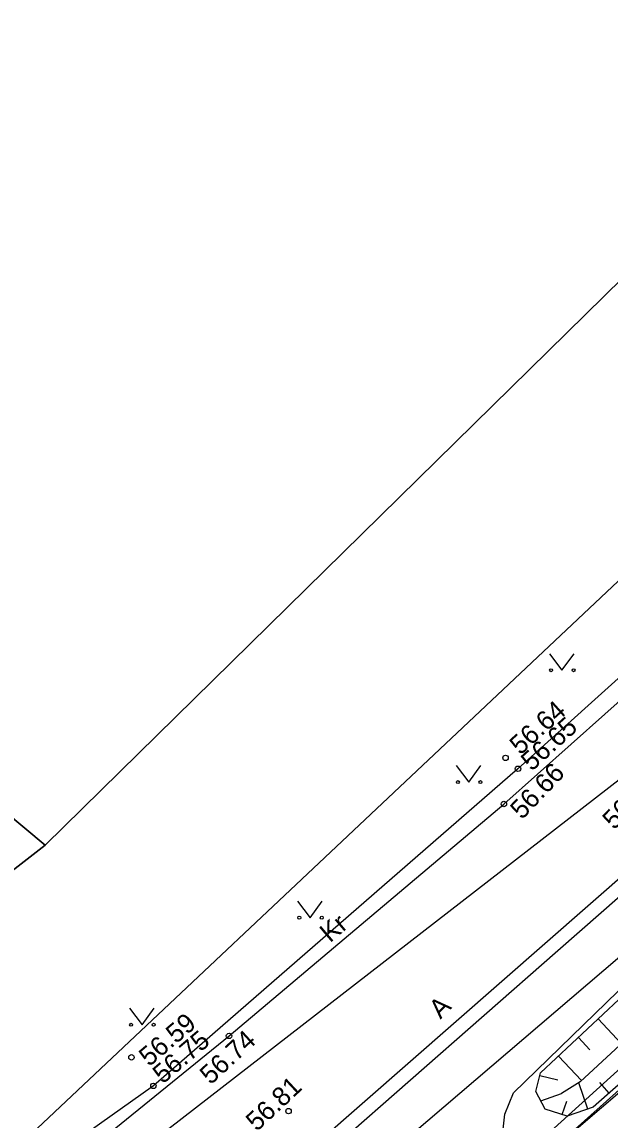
# Model space of a CAD drawing. Extents: x 640313 to 641418, y 6454078 to 6455966.
# Drawn here: x 640980.1 to 641001.78, y 6455502.33 to 6455542.75 of the extents above; entities that cross this region are included whole.
import ezdxf

# ---------------------------------------------------------------- set-up
doc = ezdxf.new("R2010")
doc.units = 0
for name, color, linetype in [('Default', 7, 'Continuous'), ('HALJASTUS', 7, 'Continuous'), ('KORGUS-EH2000', 7, 'Continuous'), ('KTRASS', 7, 'Continuous'), ('MOOTPIIR', 7, 'Continuous'), ('MPOHULIIN', 7, 'Continuous'), ('PIIR', 7, 'Continuous'), ('RELJEEF', 7, 'Continuous'), ('SITRASS', 7, 'Continuous'), ('TEE', 7, 'Continuous'), ('VTRASS', 7, 'Continuous')]:
    doc.layers.add(name, color=color, linetype=linetype)

# ---------------------------------------------------------------- blocks, each defined once
blk = doc.blocks.new('MURU_1')
at = {"layer": 'Default'}
for p, q in [((-0.927, 1.213), (0, 0)), ((0, 0), (0.891, 1.213))]:
    blk.add_line(p, q, dxfattribs=at)
for centre in [(-0.802, 0), (0.856, 0)]:
    blk.add_circle(centre, 0.11, dxfattribs=at)
blk = doc.blocks.new('RING02_1')
at = {"layer": 'KORGUS-EH2000'}
blk.add_circle((0, 0), 0.2, dxfattribs=at)

msp = doc.modelspace()

# ---------------------------------------------------------------- linework, layer by layer
at = {"layer": 'KORGUS-EH2000'}
for centre in [(640997.925, 6455515.66), (640998.382, 6455515.259), (640984.139, 6455504.635), (640984.947, 6455503.585)]:
    msp.add_circle(centre, 0.1, dxfattribs=at)
at = {"layer": 'KTRASS'}
msp.add_lwpolyline([(640991.057, 6455501.553), (641016.002, 6455523.378)], dxfattribs=at)
at = {"layer": 'MOOTPIIR'}
msp.add_lwpolyline([(640782.03, 6455348.516), (640835.063, 6455392.451), (640915.956, 6455449.413), (640938.828, 6455465.876), (641005.662, 6455517.616), (641053.113, 6455565.946)], dxfattribs=at)
at = {"layer": 'MPOHULIIN'}
msp.add_lwpolyline([(640977.902, 6455499.421), (641018.181, 6455537.317)], dxfattribs=at)
at = {"layer": 'PIIR'}
for points in [[(640980.96, 6455512.45), (640977.88, 6455515.01), (640962.28, 6455527.88), (640950.18, 6455537.86), (640974.63, 6455577.4), (640988.66, 6455569.25), (641012.27, 6455548.76), (641015.29, 6455546.14)], [(640956.01, 6455493.06), (640953.26, 6455495.96), (640939.44, 6455510.53), (640962.28, 6455527.88), (640977.88, 6455515.01), (640980.96, 6455512.45)]]:
    msp.add_lwpolyline(points, close=True, dxfattribs=at)
msp.add_lwpolyline([(640818.96, 6455391.36), (640904.31, 6455453.02), (640928.03, 6455471.38), (640952.06, 6455490), (640949.31, 6455492.9), (640935.49, 6455507.47), (640939.44, 6455510.53), (640953.26, 6455495.96), (640956.01, 6455493.06), (640980.96, 6455512.45), (641015.29, 6455546.14)], dxfattribs=at)
at = {"layer": 'RELJEEF'}
for p, q in [((641001.338, 6455506.049), (641002.194, 6455505.136)), ((641000.609, 6455505.365), (641001.034, 6455504.911)), ((640999.879, 6455504.682), (641000.725, 6455503.778)), ((640999.194, 6455503.971), (640999.855, 6455503.802)), ((641000.955, 6455502.728), (641000.62, 6455503.698)), ((641001.746, 6455503.318), (641001.405, 6455503.704)), ((640999.224, 6455503.037), (640999.989, 6455503.302)), ((641000.009, 6455502.525), (641000.177, 6455503.025))]:
    msp.add_line(p, q, dxfattribs=at)
for points in [[(641015.565, 6455517.915), (641016.725, 6455517.769), (641016.308, 6455517.118), (641014.893, 6455515.639), (641012.624, 6455513.063), (641006.001, 6455507.074), (641001.156, 6455502.797), (641000.191, 6455502.464), (640999.389, 6455502.733), (640999.041, 6455503.373), (640999.218, 6455504.063), (641004.411, 6455508.927), (641011.304, 6455514.674), (641014.7, 6455517.489), (641015.565, 6455517.915)], [(641015.951, 6455517.163), (641012.035, 6455513.709), (641005.226, 6455507.937), (641000.675, 6455503.732), (640999.989, 6455503.302)]]:
    msp.add_lwpolyline(points, dxfattribs=at)
at = {"layer": 'SITRASS'}
for points in [[(640982.656, 6455485.45), (640982.596, 6455486.015), (641026.812, 6455525.497), (641052.047, 6455550.337), (641052.801, 6455551.087), (641053.158, 6455551.437)], [(641033.067, 6455531.694), (641023.167, 6455523.237), (641017.639, 6455518.24), (640998.802, 6455501.21), (640983.26, 6455486.039), (640982.656, 6455485.45)]]:
    msp.add_lwpolyline(points, dxfattribs=at)
at = {"layer": 'TEE'}
for points in [[(641020.095, 6455540.795), (641020.778, 6455539.319), (641020.927, 6455537.721), (641020.541, 6455536.982), (641019.353, 6455535.169), (641012.29, 6455527.773), (640998.382, 6455515.259), (640984.947, 6455503.585), (640969.869, 6455492.893), (640966.424, 6455490.608), (640963.67, 6455489.235), (640962.47, 6455489.055)], [(640963.791, 6455488.006), (640963.862, 6455488.384), (640965.202, 6455488.084), (640965.771, 6455488.247), (640977.871, 6455497.44), (640987.734, 6455505.423), (640997.864, 6455513.961), (641010.272, 6455525.001), (641022.407, 6455536.386), (641022.231, 6455537.922), (641022.57, 6455539.282)], [(641015.772, 6455518.881), (641015.494, 6455519.411), (641015.234, 6455519.54), (641014.779, 6455519.419), (641005.678, 6455511.353), (640992.111, 6455499.788), (640984.065, 6455493.186), (640983.518, 6455492.488), (640983.275, 6455491.817), (640980.665, 6455489.441)], [(640997.56, 6455499.453), (640997.893, 6455502.546), (640998.213, 6455503.334), (641004.213, 6455509.147), (641015.748, 6455519.284)], [(641015.772, 6455518.881), (641016.989, 6455518.52), (641017.715, 6455517.731), (641012.864, 6455512.899), (641005.106, 6455505.891), (640997.728, 6455499.589), (640994.607, 6455497.072), (640988.727, 6455492.506), (640985.385, 6455489.959), (640984.984, 6455490.067), (640984.502, 6455489.827), (640983.662, 6455489.126), (640981.97, 6455490.629)]]:
    msp.add_lwpolyline(points, dxfattribs=at)
at = {"layer": 'VTRASS'}
msp.add_lwpolyline([(640976.57, 6455489.575), (640984.582, 6455495.924), (640991.712, 6455501.426), (640999.85, 6455508.57), (641016.027, 6455522.738), (641021.422, 6455527.447), (641029.385, 6455534.869), (641038.742, 6455544.291)], dxfattribs=at)

# ---------------------------------------------------------------- block references
at = {"layer": 'HALJASTUS', "xscale": 0.5, "yscale": 0.5}
for p in [(641000.003, 6455518.888), (640996.57, 6455514.768), (640990.726, 6455509.777), (640984.528, 6455505.835)]:
    msp.add_blockref('MURU_1', p, dxfattribs=at)
at = {"layer": 'KORGUS-EH2000', "xscale": 0.49999999999999983, "yscale": 0.49999999999999983, "rotation": 87.53583783121348}
for p in [(640997.864, 6455513.961), (640987.734, 6455505.423), (640989.928, 6455502.656)]:
    msp.add_blockref('RING02_1', p, dxfattribs=at)

# ---------------------------------------------------------------- texts
at = {"layer": 'KORGUS-EH2000'}
for s, rotation, p in [(' 56.64', 42.0522, (640998.274, 6455515.565)), (' 56.65', 42.0522, (640998.694, 6455514.97)), ('56.66', 46.4251, (640998.534, 6455513.362)), ('56.70', 46.2399, (641001.932, 6455512.983)), (' 56.59', 40.3559, (640984.592, 6455504.102)), (' 56.75', 40.3559, (640985.099, 6455503.465)), ('56.74', 42.5245, (640987.054, 6455503.6)), ('56.81', 43.0142, (640988.759, 6455501.883))]:
    msp.add_text(s, height=0.7, rotation=rotation, dxfattribs=at).set_placement(p)
at = {"layer": 'TEE'}
for s, rotation, p in [('Kr', 40.3559, (640991.454, 6455508.832)), ('A', 45.045, (640995.527, 6455506.02))]:
    msp.add_text(s, height=0.7, rotation=rotation, dxfattribs=at).set_placement(p)

doc.saveas('drawing.dxf')
